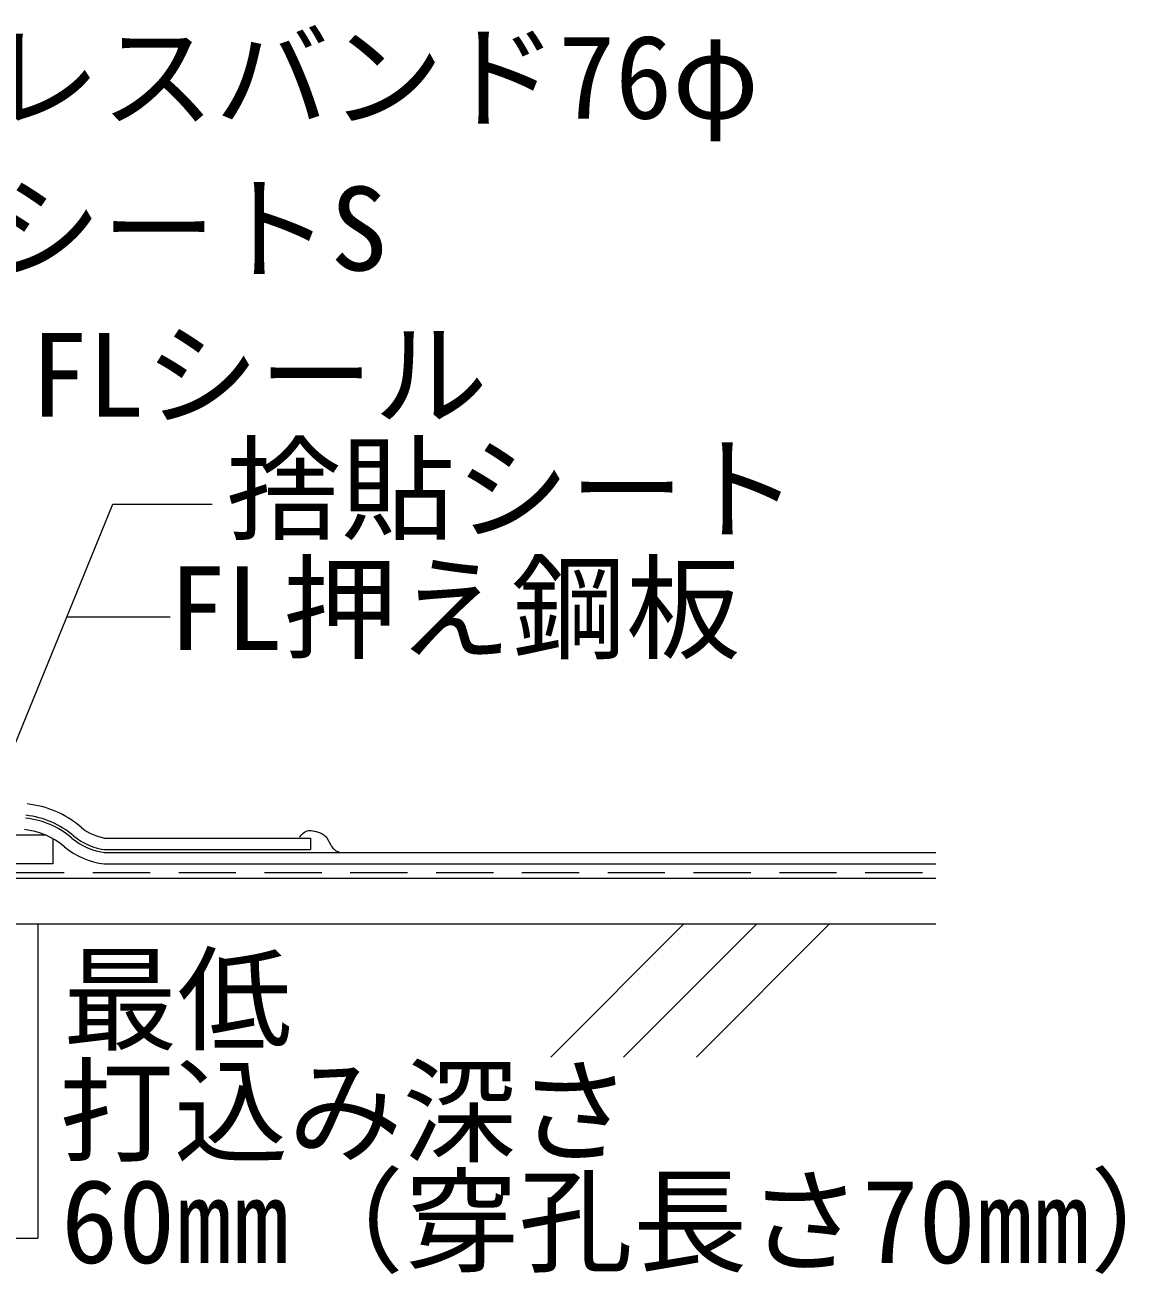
# Model space of a CAD drawing. Units: millimetres, scale not verified. Extents: x -675 to 675, y -471 to 460.
# Drawn here: x 136 to 328.2, y -126.5 to 91.8 of the extents above; entities that cross this region are included whole.
import ezdxf
from ezdxf.enums import TextEntityAlignment as Align

# ---------------------------------------------------------------- set-up
doc = ezdxf.new("R2010")
doc.units = ezdxf.units.MM
doc.header["$LTSCALE"] = 5
doc.linetypes.add('DASHED2', pattern=[3, 2, -1])
for name, color, linetype, lineweight in [('1-3_断熱材', 7, 'Continuous', 9), ('1-4_リベットルーフ', 7, 'Continuous', 9), ('1-5_ＦＬ鋼板・ディスク', 7, 'Continuous', 9), ('1-A_元図・躯体', 7, 'Continuous', 9), ('1-B_その他', 7, 'Continuous', 9), ('E-E', 7, 'Continuous', 9)]:
    doc.layers.add(name, color=color, linetype=linetype, lineweight=lineweight)
doc.styles.add('ＭＳ ゴシック', font='')
doc.styles.get('ＭＳ ゴシック').set_extended_font_data('MS Gothic')

msp = doc.modelspace()

# ---------------------------------------------------------------- linework, layer by layer
at = {"layer": '1-3_断熱材', "linetype": 'DASHED2'}
msp.add_line((117.828, -56.34), (295.157, -56.34), dxfattribs=at)
at = {"layer": '1-3_断熱材'}
for p, q in [((117.828, -57.34), (295.157, -57.34)), ((117.828, -65.34), (295.157, -65.34))]:
    msp.add_line(p, q, dxfattribs=at)
at = {"layer": '1-4_リベットルーフ'}
for p, q in [((149.83, -50.34), (185.86, -50.34)), ((149.83, -52.34), (185.86, -52.34)), ((185.86, -50.34), (185.86, -52.34)), ((149.83, -52.84), (295.157, -52.84)), ((149.83, -54.84), (295.157, -54.84))]:
    msp.add_line(p, q, dxfattribs=at)
for centre, radius, start, end in [((134.514, -61.606), 17.337, 49.534, 83.982), ((134.514, -61.606), 14.837, 49.534, 83.982), ((134.514, -61.606), 15.337, 49.534, 83.982), ((134.514, -61.606), 12.837, 49.534, 83.982), ((151.176, -42.074), 10.337, 229.534, 263.982), ((151.176, -42.074), 8.337, 229.534, 263.982), ((151.176, -42.074), 12.837, 229.534, 263.982), ((151.176, -42.074), 10.837, 229.534, 263.982)]:
    msp.add_arc(centre, radius, start, end, dxfattribs=at)
at = {"layer": '1-5_ＦＬ鋼板・ディスク'}
for p, q in [((139.646, -49.84), (117.828, -49.84)), ((140.86, -50.447), (140.86, -54.84)), ((140.86, -54.84), (117.828, -54.84))]:
    msp.add_line(p, q, dxfattribs=at)
at = {"layer": '1-A_元図・躯体'}
for p, q in [((117.828, -65.34), (295.157, -65.34)), ((227.875, -88.605), (251.141, -65.34)), ((240.603, -88.605), (263.869, -65.34)), ((253.331, -88.605), (276.597, -65.34))]:
    msp.add_line(p, q, dxfattribs=at)
at = {"layer": '1-B_その他'}
msp.add_lwpolyline([(183.937, -50.187), (184.043, -50.058), (184.229, -49.841), (184.419, -49.634), (184.617, -49.447), (184.825, -49.286), (185.046, -49.158), (185.182, -49.101), (185.307, -49.064), (185.533, -49.024), (185.768, -49.012), (186.01, -49.025), (186.257, -49.056), (186.506, -49.102), (186.65, -49.133), (186.863, -49.185), (187.222, -49.29), (187.567, -49.417), (187.892, -49.572), (188.191, -49.757), (188.459, -49.977), (188.598, -50.123), (188.744, -50.311), (188.963, -50.669), (189.159, -51.051), (189.35, -51.435), (189.558, -51.802), (189.803, -52.13), (189.97, -52.294), (190.045, -52.354), (190.183, -52.451), (190.33, -52.538), (190.483, -52.617), (190.641, -52.692), (190.802, -52.764), (190.896, -52.805)], dxfattribs=at)
at = {"layer": 'E-E'}
for p, q in [((126.718, -52.257), (151.343, 8.019)), ((151.343, 8.019), (168.663, 8.019)), ((143.303, -11.66), (161.345, -11.66)), ((138.215, -65.34), (138.215, -120.286)), ((83.005, -120.286), (138.215, -120.286))]:
    msp.add_line(p, q, dxfattribs=at)

# ---------------------------------------------------------------- texts
at = {"layer": 'E-E', "style": 'ＭＳ ゴシック'}
for s, p in [('AYステンレスバンド76φ', (49.24, 71.043)), ('EBカバーシートS', (49.422, 44.498)), ('FLシール', (136.929, 18.927)), ('捨貼シート', (171.171, -1.037)), ('FL押え鋼板', (161.09, -21.865)), ('最低', (142.591, -90.285)), ('打込み深さ', (141.961, -109.811)), ('60㎜（穿孔長さ70㎜）', (142.276, -129.023))]:
    msp.add_text(s, height=14.66, dxfattribs=at).set_placement(p, align=Align.BOTTOM_LEFT)

doc.saveas('drawing.dxf')
